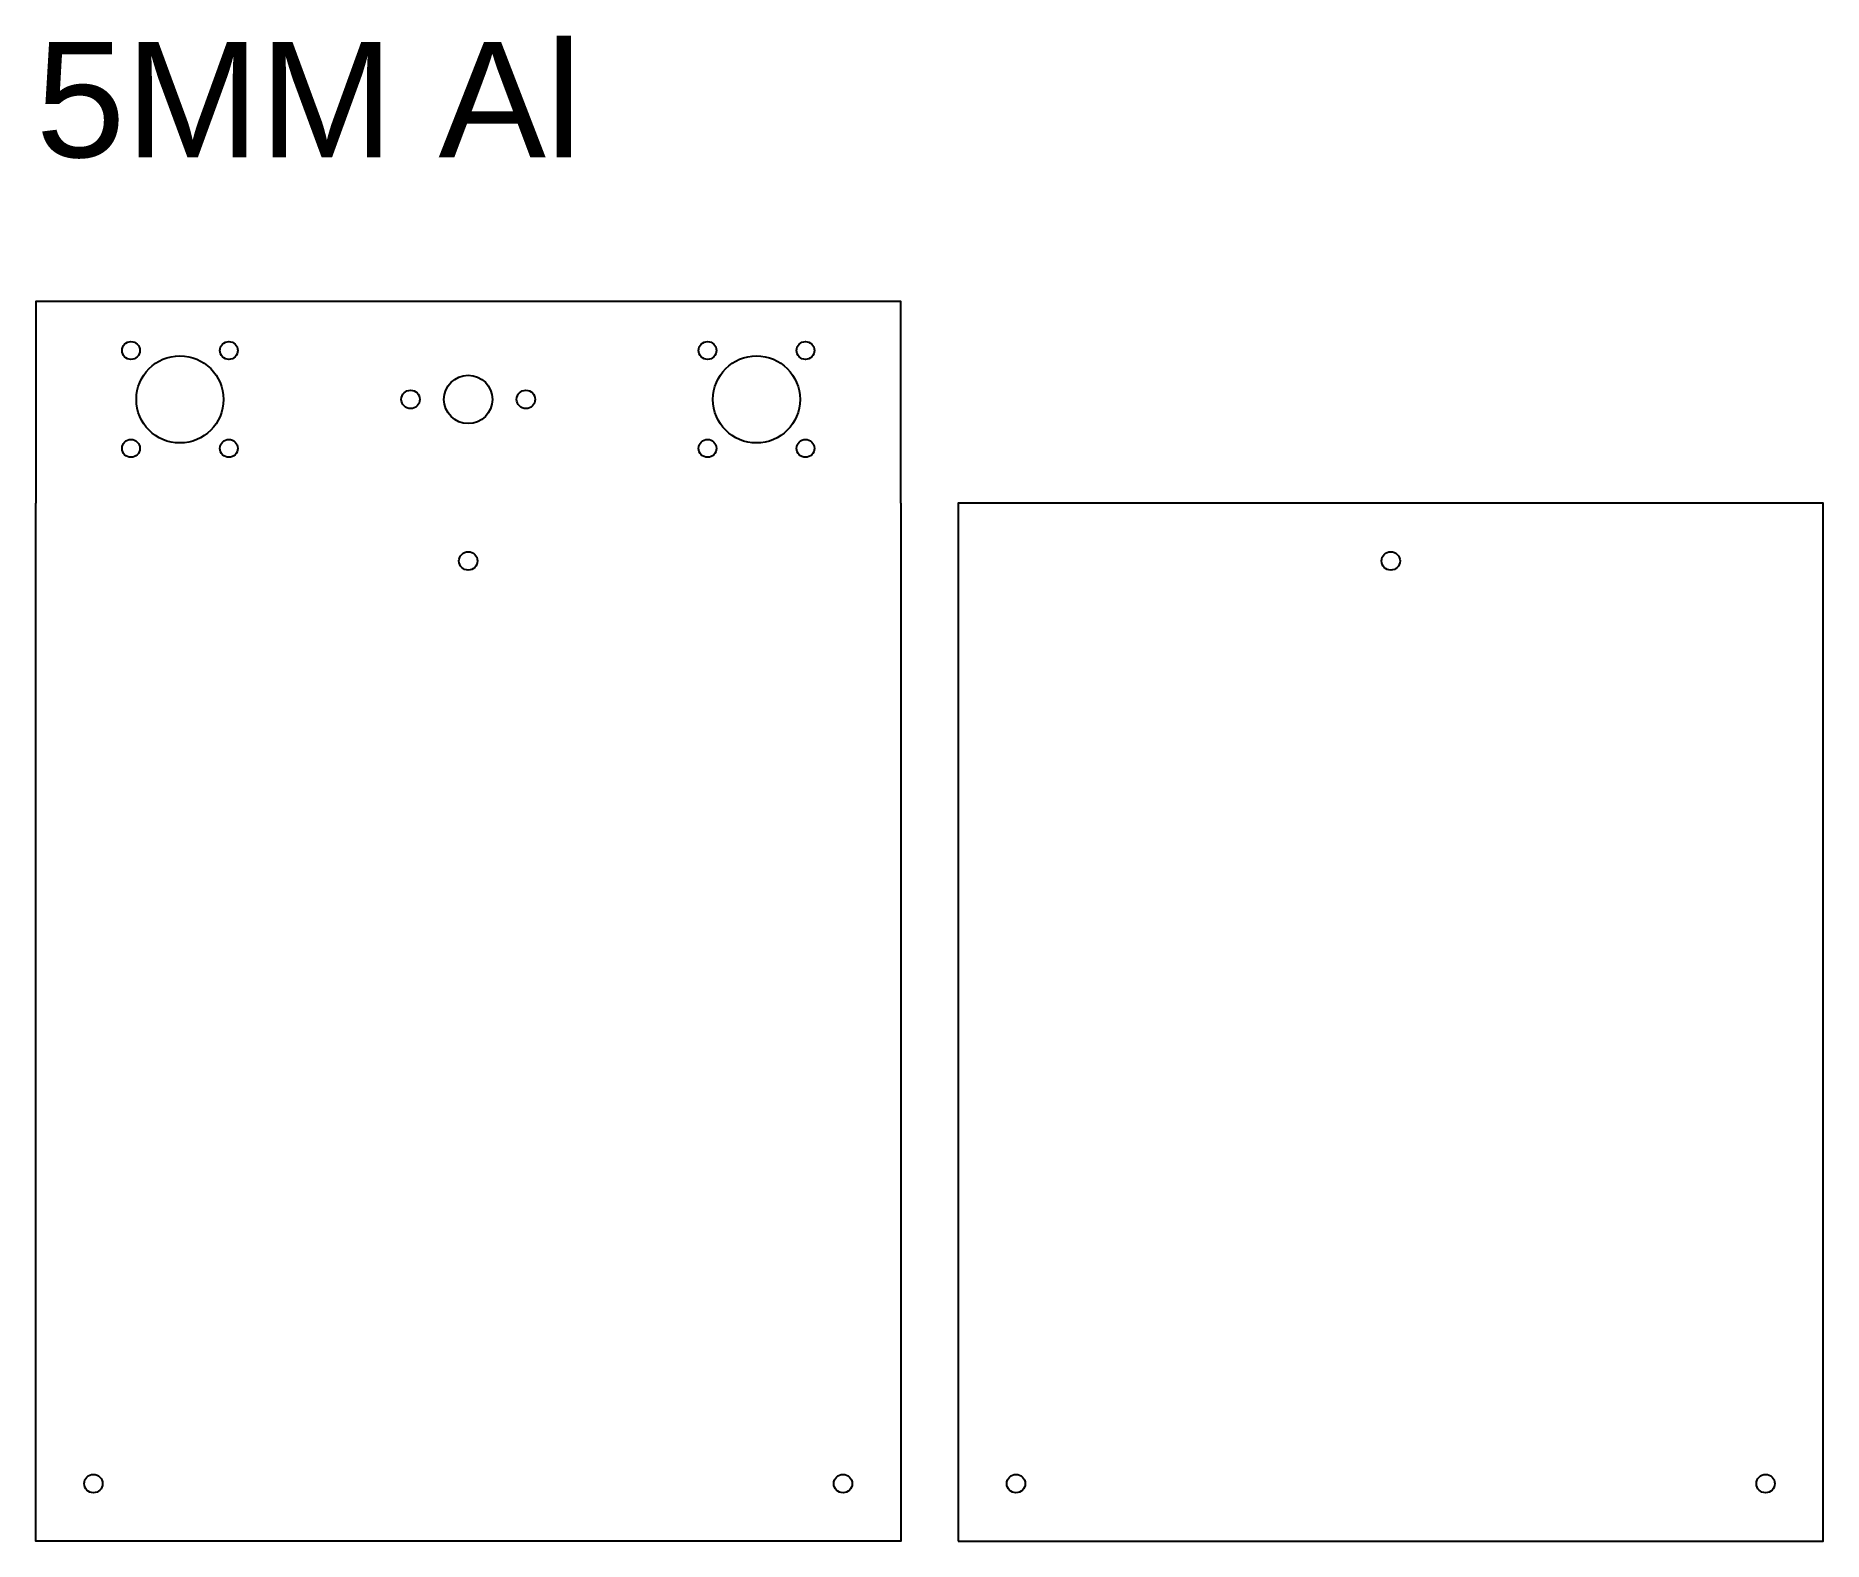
# Model space of a CAD drawing. Header units: millimetres. Extents: x 10 to 320, y 10 to 271.
import ezdxf

# ---------------------------------------------------------------- set-up
doc = ezdxf.new("R2010")
doc.units = ezdxf.units.MM
doc.styles.get("Standard").update_dxf_attribs({"font": 'Arial.ttf'})

msp = doc.modelspace()

# ---------------------------------------------------------------- linework, layer by layer
msp.add_line((29.36, 225), (29.36, 225))
for points in [[(160, 190), (160, 225), (10, 225), (10, 190)], [(160, 190), (160, 10), (10, 10), (10, 190)]]:
    msp.add_lwpolyline(points)
msp.add_lwpolyline([(170, 10), (320, 10), (320, 190), (170, 190)], close=True)
for centre, radius in [((26.51, 216.49), 1.55), ((43.49, 216.49), 1.55), ((126.51, 216.49), 1.55), ((143.49, 216.49), 1.55), ((35, 208), 7.55), ((135, 208), 7.55), ((85, 208), 4.2), ((75, 208), 1.6), ((95, 208), 1.6), ((26.51, 199.51), 1.55), ((43.49, 199.51), 1.55), ((126.51, 199.51), 1.55), ((143.49, 199.51), 1.55), ((85, 180), 1.6), ((245, 180), 1.6), ((20, 20), 1.6), ((150, 20), 1.6), ((180, 20), 1.6), ((310, 20), 1.6)]:
    msp.add_circle(centre, radius)

# ---------------------------------------------------------------- texts
at = {"insert": (10, 270), "char_height": 20, "attachment_point": 1}
msp.add_mtext_dynamic_manual_height_columns('5MM Al', width=120, gutter_width=12.5, heights=[0], dxfattribs=at)

doc.saveas('drawing.dxf')
